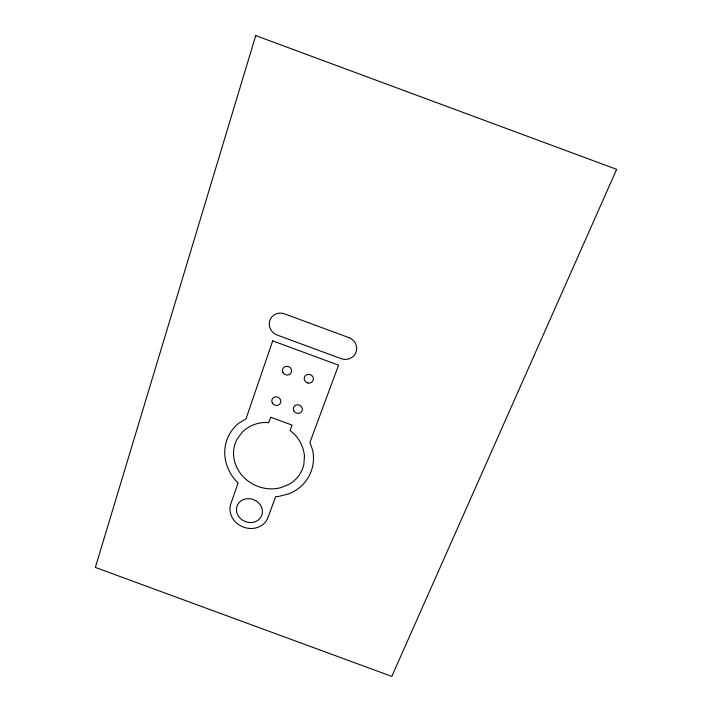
<?xml version="1.0" encoding="UTF-8"?>
<svg xmlns="http://www.w3.org/2000/svg" width="712" height="712" viewBox="0 0 712 712"><rect width="100%" height="100%" fill="white"/><g stroke="black" fill="none" stroke-linecap="round" stroke-linejoin="round"><path stroke-width="1.07" d="M304.478 455.858L303.837 464.482A35.992 32.708 23.1 0 1 288.734 484.498L280.492 487.764A35.992 32.708 23.1 0 1 242.596 476.061A35.992 32.708 23.1 0 1 236.891 439.509L241.902 432.522A35.992 32.708 23.1 0 1 266.27 422.412L268.727 422.697L270.658 417.205L292.045 425.091L290.06 430.582C298.319 436.322 303.392 445.943 304.478 455.858M255.733 35.6L95.337 567.419L391.805 676.4L616.663 169.349L255.733 35.6M272.714 340.879L245.978 418.905L239.01 423.044A44.989 40.887 23.1 0 0 236.34 481.267L238.155 482.816L230.839 503.82A19.803 17.613 22.4 0 0 243.54 527.147A19.803 17.613 22.4 0 0 268.006 517.499L275.633 496.62L278 496.611L288.823 493.834A44.989 40.887 23.1 0 0 312.648 450.18L309.907 442.472L338.565 365.176L272.714 340.879M308.02 383.012L306.872 382.62A4.646 4.352 23.1 0 1 305.84 375.224A4.646 4.352 23.1 0 1 313.244 377.76A4.646 4.352 23.1 0 1 308.02 383.012M348.88 337.622L284.533 313.858A11.81 11.187 32 0 0 269.839 320.391A11.81 11.187 32 0 0 277.244 335.076L341.084 358.643A11.775 11.205 19.4 0 0 356.027 352.209A11.775 11.205 19.4 0 0 348.88 337.622M255.768 500.678L252.6 499.281A13.208 11.739 22.4 0 0 237.345 505.315A13.208 11.739 22.4 0 0 243.13 520.561L246.281 521.941A13.208 11.739 22.4 0 0 261.526 515.924A13.208 11.739 22.4 0 0 255.768 500.678M272.269 402.841A4.592 4.254 25.4 0 0 280.101 403.713A4.592 4.254 25.4 0 0 276.567 396.851A4.592 4.254 25.4 0 0 272.269 402.841M293.762 410.771A4.584 4.254 22.5 0 0 301.612 411.643A4.584 4.254 22.5 0 0 298.123 404.799A4.584 4.254 22.5 0 0 293.762 410.771M282.931 372.438A4.646 4.352 26.5 0 0 290.861 373.302A4.646 4.352 26.5 0 0 287.31 366.297A4.646 4.352 26.5 0 0 282.931 372.438"/></g></svg>
